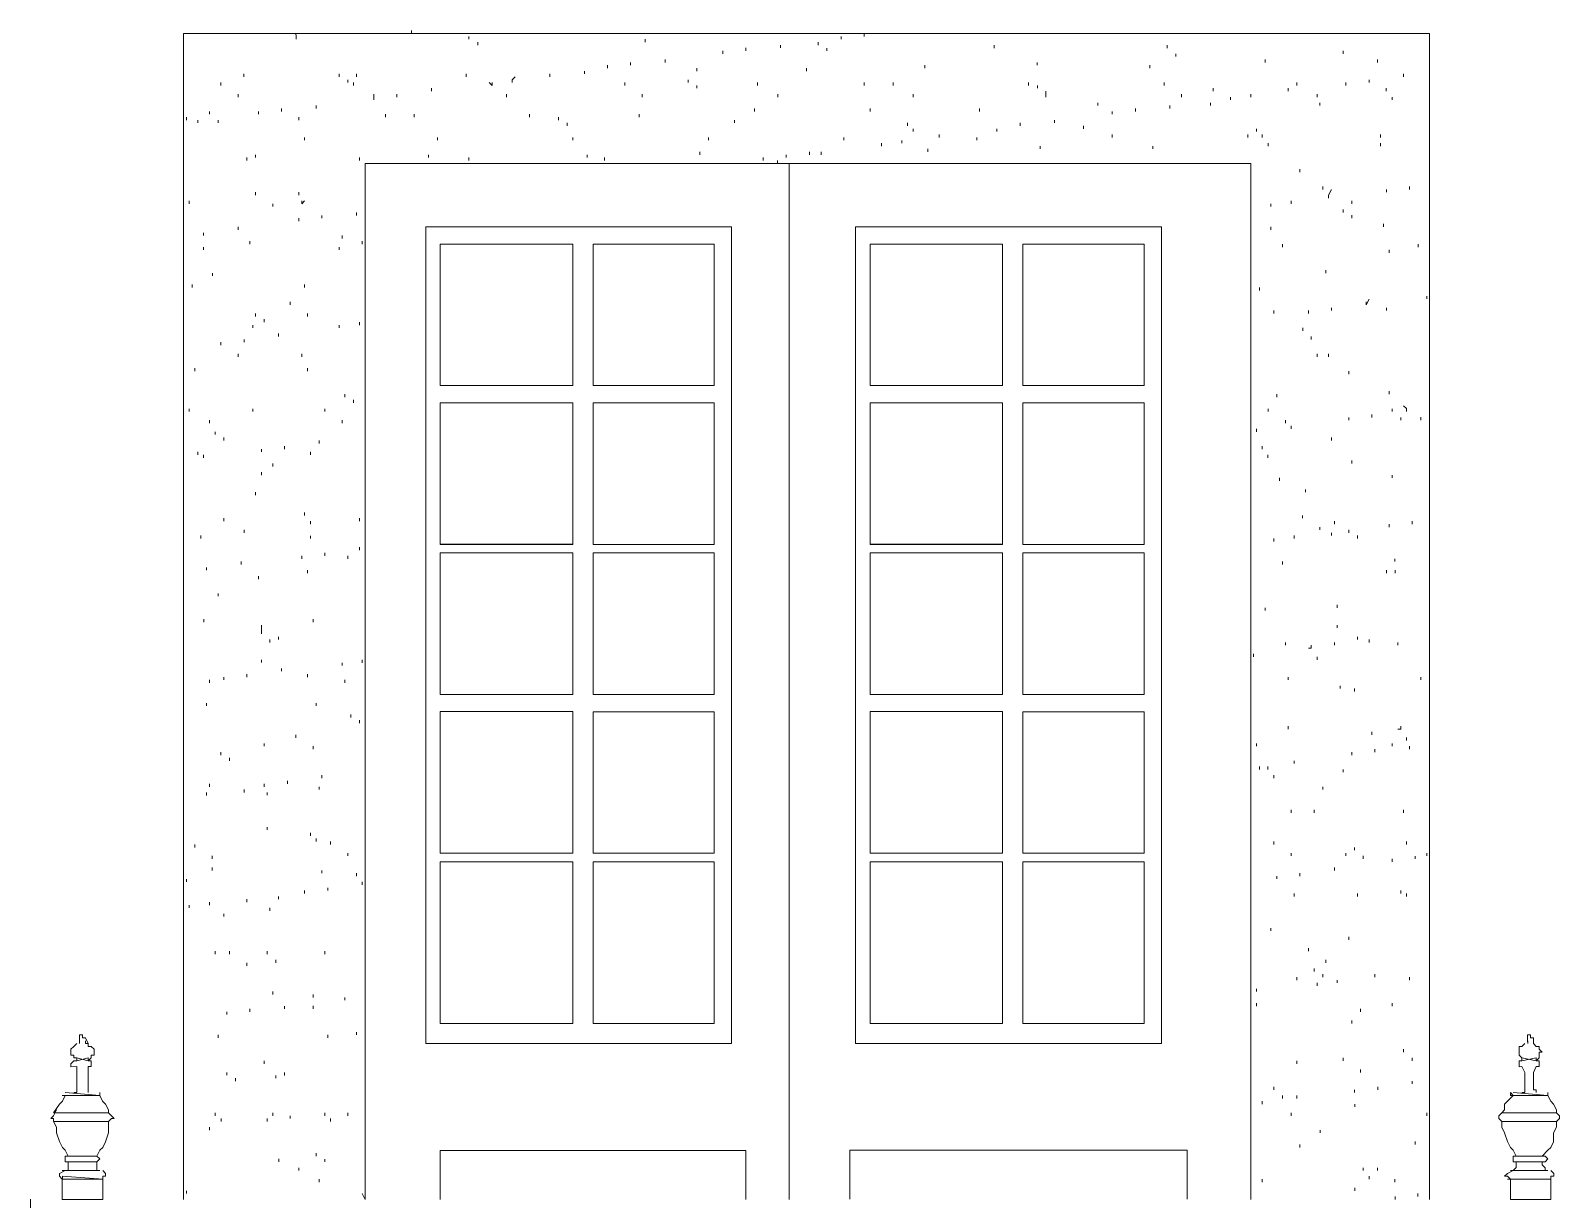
# Model space of a CAD drawing. Header units: millimetres. Extents: x -84511 to -57795, y -17083 to -534.
# Drawn here: x -67918 to -65902, y -7746 to -6206 of the extents above; entities that cross this region are included whole.
import ezdxf

# ---------------------------------------------------------------- set-up
doc = ezdxf.new("R2010")
doc.units = ezdxf.units.MM
doc.layers.add('A-POR-___-___-EXI', color=250, linetype='Continuous', lineweight=25)

msp = doc.modelspace()

# ---------------------------------------------------------------- linework, layer by layer
at = {"layer": 'A-POR-___-___-EXI', "color": 18, "lineweight": 9}
for p, q in [((-67416.3, -6209.4), (-67416.3, -6205.6)), ((-67340.3, -6217.1), (-67340.3, -6213.3)), ((-67328.8, -6224.7), (-67328.8, -6220.9)), ((-67108.2, -6220.9), (-67108.2, -6217.1)), ((-66975.1, -6232.3), (-66975.1, -6228.5)), ((-66929.4, -6228.5), (-66929.4, -6224.8)), ((-66880, -6224.7), (-66880, -6220.9)), ((-66868.5, -6232.3), (-66868.5, -6228.6)), ((-66849.5, -6217.1), (-66849.5, -6213.3)), ((-66819.2, -6213.3), (-66819.2, -6209.5)), ((-66647.9, -6228.6), (-66647.9, -6224.7)), ((-66419.7, -6228.6), (-66419.7, -6224.7)), ((-67127.2, -6251.3), (-67127.2, -6247.6)), ((-67081.6, -6247.6), (-67081.6, -6243.7)), ((-67005.5, -6236.1), (-67005.5, -6232.3)), ((-66590.9, -6251.3), (-66590.9, -6247.6)), ((-66408.4, -6239.9), (-66408.4, -6236.1)), ((-66290.4, -6247.6), (-66290.4, -6243.8)), ((-66187.6, -6236.1), (-66187.6, -6232.3)), ((-66142.1, -6247.6), (-66142.1, -6243.8)), ((-67637, -6266.5), (-67637, -6262.7)), ((-67511.4, -6266.5), (-67511.4, -6262.7)), ((-67488.6, -6266.5), (-67488.6, -6262.7)), ((-67344, -6266.5), (-67344, -6262.7)), ((-67233.7, -6266.6), (-67233.7, -6262.7)), ((-67188.1, -6262.7), (-67188.1, -6258.9)), ((-67157.6, -6255.1), (-67157.6, -6251.3)), ((-67039.7, -6258.9), (-67039.7, -6255.2)), ((-66895.2, -6258.9), (-66895.2, -6255.2)), ((-66739.2, -6255.1), (-66739.2, -6251.3)), ((-66442.6, -6255.1), (-66442.6, -6251.3)), ((-66107.8, -6266.6), (-66107.8, -6262.7)), ((-67667.4, -6278), (-67667.4, -6274.2)), ((-67644.6, -6293.2), (-67644.6, -6289.3)), ((-67500, -6274.2), (-67500, -6270.4)), ((-67492.4, -6278), (-67492.4, -6274.2)), ((-67435.3, -6293.2), (-67435.3, -6289.4)), ((-67389.7, -6285.5), (-67389.7, -6281.7)), ((-67290.8, -6293.2), (-67290.8, -6289.3)), ((-67134.8, -6278), (-67134.8, -6274.2)), ((-67112, -6293.2), (-67112, -6289.3)), ((-67051.1, -6274.2), (-67051.1, -6270.4)), ((-67039.8, -6281.7), (-67039.8, -6278)), ((-66959.9, -6278), (-66959.9, -6274.2)), ((-66933.2, -6293.2), (-66933.2, -6289.3)), ((-66819.1, -6278), (-66819.1, -6274.2)), ((-66781.1, -6278), (-66781.1, -6274.2)), ((-66754.4, -6293.2), (-66754.4, -6289.3)), ((-66602.3, -6278), (-66602.3, -6274.2)), ((-66590.8, -6281.7), (-66590.8, -6278)), ((-66423.5, -6278), (-66423.5, -6274.2)), ((-66400.7, -6293.2), (-66400.7, -6289.3)), ((-66358.9, -6285.5), (-66358.9, -6281.7)), ((-66309.4, -6293.2), (-66309.4, -6289.4)), ((-66260, -6285.5), (-66260, -6281.7)), ((-66248.5, -6278), (-66248.5, -6274.2)), ((-66221.9, -6293.2), (-66221.9, -6289.3)), ((-66183.9, -6277.9), (-66183.9, -6274.2)), ((-66153.5, -6274.2), (-66153.5, -6270.4)), ((-66130.7, -6285.5), (-66130.7, -6281.7)), ((-67587.5, -6312.2), (-67587.5, -6308.4)), ((-67541.8, -6308.4), (-67541.8, -6304.5)), ((-66963.6, -6312.2), (-66963.6, -6308.3)), ((-66811.5, -6312.2), (-66811.5, -6308.4)), ((-66667, -6312.2), (-66667, -6308.4)), ((-66511, -6304.5), (-66511, -6300.7)), ((-66461.6, -6312.2), (-66461.6, -6308.4)), ((-66416, -6308.4), (-66416, -6304.5)), ((-66362.7, -6304.5), (-66362.7, -6300.7)), ((-66336.1, -6297), (-66336.1, -6293.2)), ((-66218.2, -6304.5), (-66218.2, -6300.7)), ((-66123, -6297), (-66123, -6293.2)), ((-67713, -6323.6), (-67713, -6319.8)), ((-67697.8, -6327.3), (-67697.8, -6323.6)), ((-67682.6, -6316), (-67682.6, -6312.2)), ((-67671.2, -6327.4), (-67671.2, -6323.6)), ((-67617.9, -6316), (-67617.9, -6312.2)), ((-67564.7, -6323.6), (-67564.7, -6319.8)), ((-67450.5, -6319.8), (-67450.5, -6316)), ((-67412.6, -6319.8), (-67412.6, -6316)), ((-67260.4, -6319.8), (-67260.4, -6316)), ((-67222.3, -6323.6), (-67222.3, -6319.8)), ((-67210.9, -6331.3), (-67210.9, -6327.4)), ((-67115.8, -6319.8), (-67115.8, -6316)), ((-66990.3, -6327.4), (-66990.3, -6323.6)), ((-66762.1, -6331.3), (-66762.1, -6327.4)), ((-66613.7, -6331.2), (-66613.7, -6327.3)), ((-66568.1, -6327.3), (-66568.1, -6323.6)), ((-66492, -6316), (-66492, -6312.2)), ((-67557, -6350.2), (-67557, -6346.4)), ((-67382, -6350.2), (-67382, -6346.4)), ((-67203.3, -6350.2), (-67203.3, -6346.4)), ((-67024.6, -6350.2), (-67024.6, -6346.4)), ((-66845.8, -6350.2), (-66845.8, -6346.4)), ((-66769.7, -6354), (-66769.7, -6350.3)), ((-66754.5, -6338.8), (-66754.5, -6335)), ((-66720.3, -6346.5), (-66720.3, -6342.6)), ((-66670.8, -6350.2), (-66670.8, -6346.4)), ((-66644.2, -6338.8), (-66644.2, -6335)), ((-66530.1, -6335), (-66530.1, -6331.3)), ((-66492, -6346.4), (-66492, -6342.6)), ((-66313.3, -6346.4), (-66313.3, -6342.6)), ((-66301.8, -6338.8), (-66301.8, -6335)), ((-66294.2, -6346.4), (-66294.2, -6342.6)), ((-66138.3, -6346.4), (-66138.3, -6342.6)), ((-67621.8, -6373.1), (-67621.8, -6369.2)), ((-67393.5, -6373.1), (-67393.5, -6369.2)), ((-67184.3, -6373.1), (-67184.3, -6369.2)), ((-67036, -6369.2), (-67036, -6365.4)), ((-66921.9, -6373.1), (-66921.9, -6369.3)), ((-66891.4, -6369.3), (-66891.4, -6365.5)), ((-66876.1, -6369.3), (-66876.1, -6365.4)), ((-66796.4, -6357.8), (-66796.4, -6354)), ((-66735.4, -6365.5), (-66735.4, -6361.6)), ((-66587.1, -6361.6), (-66587.1, -6357.8)), ((-66438.7, -6361.6), (-66438.7, -6357.8)), ((-66286.6, -6357.8), (-66286.6, -6354)), ((-66138.3, -6357.8), (-66138.3, -6354)), ((-67633.1, -6376.9), (-67633.1, -6373.1)), ((-67484.8, -6376.9), (-67484.8, -6373.1)), ((-67340.3, -6376.9), (-67340.3, -6373.1)), ((-67161.5, -6376.9), (-67161.5, -6373.1)), ((-66952.2, -6376.9), (-66952.2, -6373.1)), ((-66933.3, -6380.7), (-66933.3, -6376.9)), ((-66244.7, -6392.1), (-66244.7, -6388.2)), ((-67709.2, -6433.9), (-67709.2, -6430.2)), ((-67621.7, -6422.5), (-67621.7, -6418.7)), ((-67564.7, -6422.5), (-67564.7, -6418.7)), ((-66256.2, -6433.9), (-66256.2, -6430.1)), ((-66214.3, -6414.9), (-66214.3, -6411.1)), ((-66176.3, -6434), (-66176.3, -6430.1)), ((-66130.6, -6418.7), (-66130.6, -6414.9)), ((-66100.2, -6414.9), (-66100.2, -6411.1)), ((-67598.9, -6437.7), (-67598.9, -6434)), ((-67534.2, -6452.9), (-67534.2, -6449.2)), ((-67488.6, -6449.2), (-67488.6, -6445.3)), ((-66282.8, -6437.7), (-66282.8, -6433.9)), ((-66187.6, -6445.3), (-66187.6, -6441.5)), ((-66176.3, -6453), (-66176.3, -6449.1)), ((-67644.6, -6468.2), (-67644.6, -6464.3)), ((-67564.7, -6456.7), (-67564.7, -6452.9)), ((-66282.8, -6468.2), (-66282.8, -6464.3)), ((-66134.4, -6464.3), (-66134.4, -6460.5)), ((-67690.2, -6475.8), (-67690.2, -6472)), ((-67690.2, -6494.8), (-67690.2, -6490.9)), ((-67629.3, -6487.1), (-67629.3, -6483.3)), ((-67511.4, -6494.8), (-67511.4, -6490.9)), ((-67507.6, -6479.6), (-67507.6, -6475.8)), ((-67481, -6487.1), (-67481, -6483.3)), ((-66267.6, -6490.9), (-66267.6, -6487.1)), ((-66088.8, -6490.9), (-66088.8, -6487.1)), ((-66126.9, -6498.6), (-66126.9, -6494.8)), ((-67678.7, -6529), (-67678.7, -6525.2)), ((-66210.5, -6525.3), (-66210.5, -6521.4)), ((-67705.4, -6544.2), (-67705.4, -6540.4)), ((-67557.1, -6544.2), (-67557.1, -6540.4)), ((-66298, -6548), (-66298, -6544.2)), ((-67576.1, -6567), (-67576.1, -6563.2)), ((-66202.9, -6574.7), (-66202.9, -6570.9)), ((-66077.4, -6559.4), (-66077.4, -6555.6)), ((-67621.8, -6582.3), (-67621.8, -6578.5)), ((-67610.3, -6589.8), (-67610.3, -6586)), ((-67553.3, -6582.3), (-67553.3, -6578.5)), ((-67484.8, -6593.7), (-67484.8, -6589.9)), ((-66309.4, -6578.5), (-66309.4, -6574.7)), ((-66309.4, -6589.9), (-66309.4, -6586)), ((-66279.1, -6578.4), (-66279.1, -6574.7)), ((-66233.4, -6578.4), (-66233.4, -6574.7)), ((-67625.5, -6597.5), (-67625.5, -6593.7)), ((-67591.3, -6608.8), (-67591.3, -6605)), ((-67511.4, -6597.5), (-67511.4, -6593.7)), ((-67477.2, -6597.5), (-67477.2, -6593.7)), ((-66240.9, -6601.3), (-66240.9, -6597.5)), ((-66229.6, -6612.6), (-66229.6, -6608.8)), ((-67667.4, -6620.3), (-67667.4, -6616.5)), ((-67644.6, -6635.6), (-67644.6, -6631.7)), ((-67636.9, -6616.5), (-67636.9, -6612.7)), ((-67560.9, -6635.5), (-67560.9, -6631.8)), ((-66221.9, -6635.6), (-66221.9, -6631.7)), ((-66206.7, -6635.5), (-66206.7, -6631.7)), ((-67701.6, -6654.6), (-67701.6, -6650.7)), ((-67553.2, -6654.6), (-67553.2, -6650.7)), ((-66180.1, -6658.3), (-66180.1, -6654.6)), ((-67503.8, -6688.7), (-67503.8, -6684.9)), ((-67492.4, -6696.4), (-67492.4, -6692.5)), ((-66275.2, -6688.8), (-66275.2, -6684.9)), ((-66126.9, -6684.9), (-66126.9, -6681.1)), ((-67709.2, -6707.8), (-67709.2, -6704)), ((-67625.5, -6707.8), (-67625.5, -6704)), ((-67530.4, -6707.8), (-67530.4, -6704)), ((-66286.6, -6707.8), (-66286.6, -6704)), ((-66149.6, -6715.4), (-66149.6, -6711.6)), ((-66123, -6707.8), (-66123, -6704)), ((-67682.5, -6723), (-67682.5, -6719.2)), ((-67507.6, -6723), (-67507.6, -6719.2)), ((-66301.8, -6734.4), (-66301.8, -6730.5)), ((-66263.8, -6723), (-66263.8, -6719.2)), ((-66256.2, -6730.5), (-66256.2, -6726.8)), ((-66180.1, -6719.2), (-66180.1, -6715.4)), ((-66111.7, -6719.2), (-66111.7, -6715.4)), ((-66085, -6719.2), (-66085, -6715.3)), ((-67674.9, -6738.2), (-67674.9, -6734.3)), ((-67663.6, -6745.8), (-67663.6, -6742)), ((-67583.6, -6757.2), (-67583.6, -6753.5)), ((-67538, -6749.7), (-67538, -6745.8)), ((-66294.2, -6757.3), (-66294.2, -6753.5)), ((-66203, -6745.8), (-66203, -6742)), ((-67697.8, -6764.8), (-67697.8, -6761)), ((-67690.2, -6768.6), (-67690.2, -6764.8)), ((-67614.1, -6761), (-67614.1, -6757.2)), ((-67549.4, -6764.8), (-67549.4, -6761)), ((-66286.7, -6768.6), (-66286.7, -6764.8)), ((-66176.3, -6776.3), (-66176.3, -6772.4)), ((-67614.1, -6791.4), (-67614.1, -6787.6)), ((-67598.9, -6780.1), (-67598.9, -6776.3)), ((-66123.1, -6795.3), (-66123.1, -6791.5)), ((-66271.4, -6799.1), (-66271.4, -6795.3)), ((-66237.2, -6814.2), (-66237.2, -6810.4)), ((-67621.7, -6818.1), (-67621.7, -6814.2)), ((-67663.5, -6852.3), (-67663.5, -6848.5)), ((-67557, -6844.7), (-67557, -6840.9)), ((-67549.4, -6856.2), (-67549.4, -6852.3)), ((-67484.8, -6852.3), (-67484.8, -6848.5)), ((-66241, -6848.5), (-66241, -6844.7)), ((-66199.2, -6856.1), (-66199.2, -6852.4)), ((-66096.4, -6856.1), (-66096.4, -6852.3)), ((-67693.9, -6875.2), (-67693.9, -6871.3)), ((-67636.9, -6867.5), (-67636.9, -6863.7)), ((-67549.4, -6875.2), (-67549.4, -6871.4)), ((-66252.4, -6875.1), (-66252.4, -6871.3)), ((-66218.2, -6863.7), (-66218.2, -6860)), ((-66202.9, -6871.3), (-66202.9, -6867.5)), ((-66180.1, -6867.5), (-66180.1, -6863.7)), ((-66168.7, -6875.2), (-66168.7, -6871.3)), ((-66126.8, -6860), (-66126.8, -6856.1)), ((-67530.4, -6898), (-67530.4, -6894.2)), ((-67484.8, -6890.3), (-67484.8, -6886.5)), ((-66279, -6879), (-66279, -6875.1)), ((-67686.3, -6917), (-67686.3, -6913.2)), ((-67640.7, -6909.3), (-67640.7, -6905.5)), ((-67560.8, -6901.8), (-67560.8, -6898)), ((-67500, -6901.8), (-67500, -6898)), ((-66267.6, -6909.3), (-66267.6, -6905.5)), ((-66119.3, -6905.5), (-66119.3, -6901.8)), ((-67617.9, -6928.5), (-67617.9, -6924.6)), ((-67553.3, -6920.8), (-67553.3, -6916.9)), ((-66309.4, -6920.8), (-66309.4, -6916.9)), ((-66130.6, -6920.8), (-66130.6, -6916.9)), ((-66119.2, -6920.8), (-66119.2, -6917)), ((-67671.2, -6951.2), (-67671.2, -6947.4)), ((-66290.4, -6970.2), (-66290.4, -6966.4)), ((-66195.3, -6966.4), (-66195.3, -6962.6)), ((-67690.1, -6985.4), (-67690.1, -6981.6)), ((-67545.6, -6985.4), (-67545.6, -6981.6)), ((-66195.4, -6993), (-66195.4, -6989.2)), ((-67602.7, -7012), (-67602.7, -7008.3)), ((-67591.3, -7008.3), (-67591.3, -7004.5)), ((-66263.8, -7015.9), (-66263.8, -7012.1)), ((-66199.1, -7015.9), (-66199.1, -7012.1)), ((-66168.7, -7008.3), (-66168.7, -7004.5)), ((-66153.5, -7012.1), (-66153.5, -7008.3)), ((-66115.4, -7015.9), (-66115.4, -7012.1)), ((-66073.6, -7000.7), (-66073.6, -6996.8)), ((-67614.1, -7038.7), (-67614.1, -7034.9)), ((-67481, -7038.8), (-67481, -7034.9)), ((-66305.6, -7031.1), (-66305.6, -7027.3)), ((-66221.9, -7035), (-66221.9, -7031.1)), ((-67633.1, -7057.7), (-67633.1, -7053.9)), ((-67587.5, -7050.1), (-67587.5, -7046.3)), ((-67553.2, -7057.8), (-67553.2, -7053.9)), ((-67507.6, -7042.6), (-67507.6, -7038.8)), ((-67682.5, -7065.3), (-67682.5, -7061.6)), ((-67663.6, -7061.6), (-67663.6, -7057.7)), ((-67503.9, -7065.3), (-67503.9, -7061.6)), ((-66260, -7061.6), (-66260, -7057.8)), ((-66191.5, -7073), (-66191.5, -7069.1)), ((-66172.5, -7076.8), (-66172.5, -7072.9)), ((-66085, -7061.6), (-66085, -7057.8)), ((-67686.4, -7095.8), (-67686.4, -7092)), ((-67541.8, -7095.8), (-67541.8, -7092)), ((-67496.1, -7111), (-67496.1, -7107.2)), ((-67484.8, -7118.6), (-67484.8, -7114.7)), ((-67568.5, -7137.7), (-67568.5, -7133.8)), ((-66260, -7126.2), (-66260, -7122.4)), ((-66149.6, -7133.8), (-66149.6, -7130)), ((-67667.4, -7160.5), (-67667.4, -7156.7)), ((-67610.4, -7149), (-67610.4, -7145.2)), ((-67545.7, -7152.8), (-67545.7, -7149)), ((-66301.8, -7149), (-66301.8, -7145.2)), ((-66176.3, -7160.5), (-66176.3, -7156.6)), ((-66145.8, -7156.6), (-66145.8, -7152.8)), ((-66123, -7149), (-66123, -7145.2)), ((-66104.1, -7141.4), (-66104.1, -7137.5)), ((-66100.2, -7152.8), (-66100.2, -7149)), ((-67655.9, -7168), (-67655.9, -7164.2)), ((-66298, -7179.4), (-66298, -7175.6)), ((-66286.7, -7179.5), (-66286.7, -7175.6)), ((-66252.4, -7171.8), (-66252.4, -7168.1)), ((-67579.8, -7198.4), (-67579.8, -7194.6)), ((-67534.2, -7190.9), (-67534.2, -7187.1)), ((-66279, -7190.8), (-66279, -7187.1)), ((-66187.7, -7183.2), (-66187.7, -7179.5)), ((-67686.4, -7213.7), (-67686.4, -7209.9)), ((-67682.6, -7202.3), (-67682.6, -7198.5)), ((-67636.9, -7209.9), (-67636.9, -7206.1)), ((-67610.3, -7202.3), (-67610.3, -7198.4)), ((-67606.5, -7213.6), (-67606.5, -7209.9)), ((-67538, -7206), (-67538, -7202.3)), ((-66214.4, -7206.1), (-66214.4, -7202.3)), ((-66256.1, -7236.5), (-66256.1, -7232.6)), ((-66225.7, -7236.6), (-66225.7, -7232.7)), ((-66107.8, -7236.5), (-66107.8, -7232.7)), ((-67606.5, -7259.3), (-67606.5, -7255.5)), ((-67549.4, -7266.9), (-67549.4, -7263.1)), ((-67541.9, -7274.5), (-67541.9, -7270.7)), ((-67522.9, -7278.3), (-67522.9, -7274.5)), ((-66279, -7278.3), (-66279, -7274.5)), ((-66104, -7278.3), (-66104, -7274.5)), ((-67701.6, -7282.2), (-67701.6, -7278.3)), ((-67678.8, -7297.3), (-67678.8, -7293.5)), ((-67500, -7293.5), (-67500, -7289.7)), ((-66256.2, -7293.5), (-66256.2, -7289.7)), ((-66183.9, -7293.5), (-66183.9, -7289.7)), ((-66172.5, -7286), (-66172.5, -7282.2)), ((-66161.1, -7297.3), (-66161.1, -7293.5)), ((-66123, -7301.1), (-66123, -7297.3)), ((-66092.6, -7297.3), (-66092.6, -7293.6)), ((-66077.4, -7293.5), (-66077.4, -7289.7)), ((-67678.8, -7312.5), (-67678.8, -7308.7)), ((-67534.3, -7316.4), (-67534.3, -7312.5)), ((-67488.6, -7320.2), (-67488.6, -7316.3)), ((-66244.7, -7320.1), (-66244.7, -7316.4)), ((-66199.1, -7312.6), (-66199.1, -7308.8)), ((-67713, -7327.7), (-67713, -7324)), ((-67526.6, -7339.2), (-67526.6, -7335.4)), ((-67481, -7331.6), (-67481, -7327.8)), ((-66275.2, -7323.9), (-66275.2, -7320.1)), ((-67709.2, -7362.1), (-67709.2, -7358.2)), ((-67682.6, -7358.2), (-67682.6, -7354.4)), ((-67633.1, -7354.4), (-67633.1, -7350.6)), ((-67591.3, -7350.6), (-67591.3, -7346.8)), ((-67557, -7343.1), (-67557, -7339.2)), ((-66252.3, -7346.8), (-66252.3, -7342.9)), ((-66168.7, -7346.8), (-66168.7, -7343)), ((-66111.7, -7343), (-66111.7, -7339.1)), ((-66104, -7346.8), (-66104, -7342.9)), ((-67663.5, -7373.5), (-67663.5, -7369.7)), ((-67602.7, -7365.8), (-67602.7, -7362)), ((-66282.8, -7392.4), (-66282.8, -7388.6)), ((-66233.4, -7419), (-66233.4, -7415.2)), ((-66180.1, -7403.9), (-66180.1, -7400)), ((-67675, -7422.9), (-67675, -7419.1)), ((-67655.9, -7422.9), (-67655.9, -7419)), ((-67633.1, -7438.2), (-67633.1, -7434.3)), ((-67606.5, -7422.9), (-67606.5, -7419.1)), ((-67595.1, -7434.3), (-67595.1, -7430.4)), ((-67530.5, -7422.9), (-67530.5, -7419.1)), ((-67477.2, -7422.9), (-67477.2, -7419)), ((-66210.5, -7434.3), (-66210.5, -7430.5)), ((-66248.5, -7457.1), (-66248.5, -7453.3)), ((-66225.7, -7445.7), (-66225.7, -7441.9)), ((-66214.3, -7453.3), (-66214.3, -7449.5)), ((-66195.3, -7460.9), (-66195.3, -7457.1)), ((-66145.8, -7453.3), (-66145.8, -7449.5)), ((-66100.2, -7457.1), (-66100.2, -7453.3)), ((-67598.9, -7476.2), (-67598.9, -7472.3)), ((-67545.6, -7479.9), (-67545.6, -7476.2)), ((-66301.8, -7472.3), (-66301.8, -7468.6)), ((-66221.9, -7464.8), (-66221.9, -7460.9)), ((-67659.7, -7502.7), (-67659.7, -7498.9)), ((-67629.3, -7498.9), (-67629.3, -7495.1)), ((-67583.7, -7495.1), (-67583.7, -7491.4)), ((-67545.7, -7495.1), (-67545.7, -7491.3)), ((-67503.8, -7483.7), (-67503.8, -7479.9)), ((-66301.8, -7491.4), (-66301.8, -7487.6)), ((-66164.8, -7498.9), (-66164.8, -7495.1)), ((-66123, -7491.4), (-66123, -7487.6)), ((-66176.3, -7514.2), (-66176.3, -7510.4)), ((-67671.1, -7533.1), (-67671.1, -7529.4)), ((-67526.6, -7533.1), (-67526.6, -7529.4)), ((-67488.5, -7529.3), (-67488.5, -7525.6)), ((-67477.2, -7540.8), (-67477.2, -7537)), ((-65936.7, -7537), (-65936.7, -7540.8)), ((-67857.6, -7563.6), (-67857.6, -7559.8)), ((-66187.7, -7563.7), (-66187.7, -7559.8)), ((-66107.9, -7552.2), (-66107.9, -7548.4)), ((-65951.9, -7563.6), (-65951.9, -7559.8)), ((-67659.8, -7582.6), (-67659.8, -7578.8)), ((-67610.3, -7567.4), (-67610.3, -7563.7)), ((-67583.6, -7582.7), (-67583.6, -7578.8)), ((-66248.5, -7567.4), (-66248.5, -7563.7)), ((-66164.9, -7578.8), (-66164.9, -7575)), ((-67648.3, -7590.2), (-67648.3, -7586.4)), ((-67595.1, -7586.4), (-67595.1, -7582.7)), ((-66279, -7601.7), (-66279, -7597.8)), ((-66142, -7601.6), (-66142, -7597.8)), ((-66096.4, -7594.1), (-66096.4, -7590.3)), ((-66294.2, -7620.7), (-66294.2, -7616.9)), ((-66267.5, -7613.1), (-66267.5, -7609.3)), ((-66248.5, -7613.1), (-66248.5, -7609.3)), ((-66172.5, -7605.4), (-66172.5, -7601.6)), ((-67675, -7635.9), (-67675, -7632.1)), ((-67667.3, -7643.5), (-67667.3, -7639.7)), ((-67606.5, -7643.5), (-67606.5, -7639.7)), ((-67598.9, -7635.9), (-67598.9, -7632)), ((-67576, -7639.7), (-67576, -7635.9)), ((-67530.4, -7635.9), (-67530.4, -7632.1)), ((-67522.8, -7643.5), (-67522.8, -7639.7)), ((-67500, -7635.9), (-67500, -7632.1)), ((-66256.2, -7635.9), (-66256.2, -7632.1)), ((-66172.4, -7624.4), (-66172.4, -7620.6)), ((-66077.4, -7635.9), (-66077.4, -7632.1)), ((-67682.6, -7654.9), (-67682.6, -7651.1)), ((-66218.1, -7658.7), (-66218.1, -7654.9)), ((-66244.8, -7677.7), (-66244.8, -7673.9)), ((-66092.7, -7673.9), (-66092.7, -7670.1)), ((-67591.2, -7696.8), (-67591.2, -7692.9)), ((-67541.8, -7689.1), (-67541.8, -7685.3)), ((-67530.5, -7696.8), (-67530.5, -7693)), ((-67564.7, -7708.2), (-67564.7, -7704.4)), ((-67538, -7723.4), (-67538, -7719.5)), ((-66294.3, -7723.3), (-66294.3, -7719.5)), ((-66161.1, -7708.2), (-66161.1, -7704.4)), ((-66153.5, -7719.5), (-66153.5, -7715.7)), ((-66142.1, -7708.2), (-66142.1, -7704.4)), ((-66119.3, -7723.3), (-66119.3, -7719.5)), ((-67713, -7738.6), (-67713, -7734.8)), ((-66172.4, -7734.8), (-66172.4, -7731)), ((-66088.9, -7742.4), (-66088.9, -7738.6)), ((-66119.2, -7746.3), (-66119.2, -7742.4))]:
    msp.add_line(p, q, dxfattribs=at)
at = {"layer": 'A-POR-___-___-EXI', "color": 18, "lineweight": 9, "flags": 128}
for points in [[(-66073.6, -7746.2), (-66073.6, -6209.5), (-67716.8, -6209.5), (-66073.6, -6209.5), (-66073.6, -7746.2)], [(-67568.4, -6217.1), (-67568.4, -6213.3), (-67568.5, -6209.4)], [(-67283.2, -6274.2), (-67283.2, -6270.4), (-67279.4, -6266.5)], [(-67465.8, -6289.3), (-67465.8, -6297), (-67465.8, -6293.2)], [(-67313.6, -6274.2), (-67309.8, -6277.9), (-67309.8, -6274.2)], [(-66579.5, -6293.2), (-66579.5, -6289.3), (-66579.5, -6285.5)], [(-67477.2, -7746.2), (-67477.2, -6380.7), (-67477.2, -7746.2), (-67481, -7738.6)], [(-66309.5, -7746.2), (-66309.5, -6380.7), (-67477.2, -6380.7), (-66309.4, -6380.7), (-66309.4, -7746.2)], [(-67557, -6430.2), (-67560.9, -6433.9), (-67560.9, -6430.2)], [(-66206.7, -6426.4), (-66206.7, -6422.5), (-66202.9, -6414.9)], [(-67176.7, -6673.6), (-67016.9, -6673.6), (-67016.9, -6487.2), (-67176.7, -6487.2), (-67016.9, -6487.2), (-67016.9, -6673.6), (-67176.7, -6673.6), (-67176.7, -6487.1), (-67176.7, -6673.6)], [(-66636.6, -6673.6), (-66636.6, -6487.1), (-66811.5, -6487.1), (-66811.5, -6673.5), (-66636.6, -6673.5), (-66811.5, -6673.5), (-66811.5, -6487.1), (-66636.6, -6487.1), (-66636.6, -6673.6)], [(-66153.5, -6559.5), (-66157.3, -6567), (-66157.3, -6563.2)], [(-66130.6, -6574.7), (-66130.6, -6574.7), (-66130.6, -6570.9)], [(-67203.3, -6882.7), (-67378.3, -6882.7), (-67378.3, -6696.3), (-67203.3, -6696.3), (-67203.3, -6882.8), (-67378.3, -6882.8), (-67378.3, -6696.3), (-67203.3, -6696.3), (-67203.3, -6882.8)], [(-66636.6, -6696.4), (-66636.6, -6882.8), (-66811.5, -6882.8), (-66811.5, -6696.3), (-66636.6, -6696.3), (-66636.6, -6882.7), (-66811.5, -6882.7), (-66811.5, -6696.3), (-66636.6, -6696.3)], [(-66609.9, -6882.7), (-66609.9, -6696.4), (-66609.9, -6882.8), (-66450.1, -6882.8), (-66450.1, -6696.4), (-66609.9, -6696.4), (-66450.1, -6696.4), (-66450.1, -6882.8), (-66609.9, -6882.8)], [(-66104, -6707.7), (-66104, -6703.9), (-66107.8, -6700.2)], [(-67176.7, -7080.5), (-67176.7, -6894.2), (-67176.7, -7080.6), (-67016.9, -7080.6), (-67016.9, -6894.2), (-67176.7, -6894.2), (-67016.9, -6894.2), (-67016.9, -7080.6), (-67176.7, -7080.6)], [(-67614.1, -7000.7), (-67614.1, -6993), (-67614.1, -6989.2)], [(-66233.4, -7019.7), (-66229.6, -7019.6), (-66229.6, -7015.9)], [(-67203.2, -7103.4), (-67203.2, -7289.8), (-67203.2, -7103.3), (-67378.3, -7103.3), (-67378.3, -7289.7), (-67203.3, -7289.7), (-67378.3, -7289.7), (-67378.3, -7103.3), (-67203.3, -7103.3)], [(-66636.6, -7289.7), (-66811.5, -7289.7), (-66811.5, -7103.3), (-66636.6, -7103.3), (-66636.6, -7289.7), (-66811.5, -7289.7), (-66811.5, -7103.3), (-66636.6, -7103.3), (-66636.6, -7289.8)], [(-66115.4, -7126.2), (-66111.6, -7126.2), (-66111.6, -7122.4)], [(-67203.3, -7301.2), (-67203.3, -7514.2), (-67203.3, -7301.1), (-67378.3, -7301.1), (-67378.3, -7514.2), (-67203.3, -7514.2), (-67378.3, -7514.2), (-67378.3, -7301.1), (-67203.3, -7301.1)], [(-66636.6, -7514.2), (-66811.5, -7514.2), (-66811.5, -7301.1), (-66636.6, -7301.1), (-66636.6, -7514.2), (-66811.5, -7514.2), (-66811.5, -7301.1), (-66636.6, -7301.1), (-66636.6, -7514.2)], [(-67842.3, -7605.5), (-67842.3, -7601.6), (-67842.3, -7578.9), (-67842.4, -7571.2), (-67838.5, -7571.2), (-67838.5, -7563.6), (-67842.4, -7563.6), (-67838.5, -7559.8), (-67838.5, -7556), (-67834.7, -7556), (-67834.7, -7548.3), (-67838.5, -7544.7), (-67842.3, -7544.7), (-67842.3, -7540.8), (-67846.1, -7533.2), (-67850, -7533.2), (-67850, -7529.3), (-67853.8, -7529.3), (-67853.8, -7537), (-67853.7, -7540.8), (-67853.7, -7537)], [(-67846.1, -7537), (-67846.1, -7540.8), (-67842.3, -7540.8)], [(-65932.9, -7605.5), (-65932.9, -7601.6), (-65936.7, -7601.6), (-65936.7, -7578.9), (-65932.9, -7571.2), (-65929.1, -7571.2), (-65929.1, -7563.6), (-65932.9, -7563.6), (-65929, -7559.8), (-65929, -7552.2), (-65925.2, -7552.2), (-65929, -7548.3), (-65929, -7544.7), (-65932.9, -7544.7), (-65936.7, -7540.8), (-65936.7, -7533.2), (-65940.5, -7533.2), (-65940.5, -7529.3), (-65944.3, -7529.3), (-65944.3, -7537), (-65944.2, -7540.8), (-65944.2, -7537)], [(-67857.6, -7540.8), (-67861.4, -7544.6), (-67865.2, -7548.4), (-67865.2, -7555.9), (-67861.4, -7555.9), (-67861.4, -7559.8), (-67857.6, -7559.8), (-67842.4, -7563.6), (-67842.4, -7559.8), (-67857.6, -7563.6), (-67861.4, -7563.6), (-67865.2, -7567.4), (-67865.2, -7571.3), (-67857.6, -7571.2), (-67857.6, -7578.8), (-67857.6, -7601.6), (-67857.5, -7605.5), (-67861.4, -7605.5)], [(-66096.4, -7559.9), (-66096.5, -7563.7), (-66096.5, -7559.8)], [(-65948.1, -7540.8), (-65951.9, -7544.6), (-65955.7, -7544.6), (-65955.7, -7555.9), (-65951.9, -7559.8), (-65932.9, -7563.6), (-65932.9, -7559.8), (-65951.9, -7563.6), (-65955.7, -7563.6), (-65955.7, -7571.3), (-65951.9, -7571.2), (-65948.1, -7578.8), (-65948.1, -7601.6), (-65948.1, -7605.5), (-65951.9, -7605.5)], [(-67872.7, -7605.5), (-67827.1, -7609.3), (-67872.8, -7609.3), (-67876.6, -7609.3), (-67872.8, -7609.3), (-67876.5, -7616.9), (-67880.3, -7620.6), (-67888, -7632.1), (-67884.2, -7628.3), (-67888, -7635.9), (-67891.8, -7639.7), (-67888, -7639.7), (-67888, -7643.5), (-67815.7, -7643.5)], [(-67888, -7632.1), (-67815.7, -7632.1), (-67815.7, -7628.3), (-67819.5, -7620.6), (-67823.4, -7616.9), (-67827.2, -7609.3), (-67827.1, -7605.4)], [(-65906.2, -7643.6), (-65978.5, -7643.6), (-65982.3, -7639.7), (-65982.3, -7635.9), (-65978.5, -7632.1), (-65974.7, -7628.3), (-65974.7, -7620.6), (-65970.9, -7616.9), (-65963.3, -7609.3), (-65967.1, -7605.5), (-65967.1, -7609.3), (-65963.3, -7609.3), (-65917.7, -7609.3), (-65963.3, -7605.5)], [(-65906.2, -7632.1), (-65906.2, -7628.3), (-65910.1, -7620.6), (-65913.9, -7616.9), (-65917.7, -7609.3), (-65917.6, -7605.4)], [(-67830.9, -7689.1), (-67827.1, -7681.5), (-67823.3, -7677.7), (-67819.5, -7670.2), (-67815.8, -7658.7), (-67815.8, -7643.5), (-67811.9, -7639.7), (-67808.1, -7639.7), (-67811.9, -7635.9), (-67815.7, -7632)], [(-65925.2, -7689.1), (-65917.6, -7681.5), (-65913.8, -7677.7), (-65910.1, -7670.2), (-65910.1, -7658.7), (-65906.3, -7651.2), (-65906.3, -7643.5), (-65902.4, -7639.7), (-65902.4, -7635.9), (-65906.2, -7632), (-65978.6, -7632)], [(-67888, -7643.5), (-67884.2, -7651.1), (-67884.2, -7658.7), (-67880.3, -7670.1), (-67876.5, -7677.8), (-67872.8, -7681.5), (-67869, -7689.1), (-67872.8, -7689.1), (-67872.8, -7696.8), (-67869, -7696.8), (-67830.9, -7696.7)], [(-65978.5, -7643.5), (-65978.5, -7651.1), (-65974.7, -7658.7), (-65970.9, -7670.1), (-65967, -7677.8), (-65963.3, -7681.5), (-65959.5, -7689.1), (-65963.3, -7689.1), (-65963.3, -7696.8), (-65959.5, -7696.8), (-65925.3, -7696.7)], [(-67823.3, -7708.1), (-67819.5, -7711.9), (-67819.5, -7715.7), (-67823.3, -7715.8), (-67823.3, -7719.6), (-67823.3, -7746.2), (-67876.6, -7746.2), (-67876.6, -7719.6), (-67880.4, -7715.8), (-67880.4, -7712), (-67872.8, -7708.2), (-67868.9, -7708.2), (-67868.9, -7696.7)], [(-67868.9, -7689.2), (-67830.9, -7689.1), (-67827.1, -7692.9), (-67830.9, -7696.8), (-67830.9, -7708.2), (-67827.1, -7708.2), (-67876.6, -7708.2)], [(-66975.1, -7746.2), (-66975.1, -7681.6), (-67378.3, -7681.6), (-67378.3, -7746.2), (-67378.3, -7681.6), (-66975.1, -7681.6), (-66975.1, -7746.2)], [(-66838.1, -7681.5), (-66393.1, -7681.5), (-66838.1, -7681.5), (-66838.1, -7746.1), (-66838.1, -7681.5)], [(-65913.8, -7708.1), (-65910, -7711.9), (-65910, -7715.7), (-65913.8, -7715.8), (-65913.8, -7719.6), (-65913.8, -7746.2), (-65967.1, -7746.2), (-65967.1, -7719.6), (-65970.9, -7715.8), (-65974.7, -7715.8), (-65970.9, -7712), (-65963.3, -7708.2), (-65959.5, -7704.3), (-65959.5, -7696.7)], [(-65959.5, -7689.2), (-65925.2, -7689.1), (-65921.4, -7689.1), (-65917.6, -7692.9), (-65921.4, -7696.8), (-65925.2, -7696.8), (-65925.2, -7700.6), (-65921.4, -7704.4), (-65921.4, -7708.2), (-65917.6, -7708.2), (-65967.1, -7708.2)], [(-67876.5, -7719.6), (-67876.5, -7715.8), (-67823.3, -7719.6), (-67876.6, -7719.6)], [(-65967.1, -7719.6), (-65970.9, -7719.6), (-65913.8, -7719.6), (-65967.1, -7719.6)]]:
    msp.add_lwpolyline(points, dxfattribs=at)
for points in [[(-67716.8, -7746.2), (-67716.8, -6209.5)], [(-66918, -7746.2), (-66918, -6380.7)], [(-66994.1, -7540.8), (-67397.3, -7540.8), (-67397.3, -6464.4), (-66994.1, -6464.4), (-66994.1, -7540.8), (-66994.1, -6464.4), (-67397.3, -6464.4), (-67397.3, -7540.8)], [(-66427.3, -7540.8), (-66427.3, -6464.4), (-66830.5, -6464.4), (-66830.5, -7540.8), (-66427.3, -7540.8), (-66427.3, -6464.4), (-66830.5, -6464.4), (-66830.5, -7540.8)], [(-67203.3, -6487.1), (-67378.3, -6487.1), (-67378.3, -6673.5), (-67203.3, -6673.5), (-67203.3, -6487.1), (-67203.3, -6673.6), (-67378.3, -6673.6), (-67378.3, -6487.1)], [(-66609.9, -6673.6), (-66609.9, -6487.2), (-66609.9, -6673.6), (-66450.1, -6673.6), (-66450.1, -6487.2), (-66609.9, -6487.2), (-66450.1, -6487.2), (-66450.1, -6673.6)], [(-67176.7, -6882.8), (-67176.7, -6696.4), (-67176.7, -6882.8), (-67016.9, -6882.8), (-67016.9, -6696.4), (-67176.7, -6696.4), (-67016.9, -6696.4), (-67016.9, -6882.8)], [(-67203.3, -7080.5), (-67203.3, -6894.1), (-67378.3, -6894.1), (-67378.3, -7080.5), (-67203.3, -7080.5), (-67203.3, -6894.1), (-67378.3, -6894.1), (-67378.3, -7080.5)], [(-66636.6, -7080.5), (-66636.6, -6894.1), (-66811.5, -6894.1), (-66811.5, -7080.5), (-66636.6, -7080.5), (-66636.6, -6894.1), (-66811.5, -6894.1), (-66811.5, -7080.5)], [(-66609.9, -7080.6), (-66609.9, -6894.2), (-66450.1, -6894.2), (-66450.1, -7080.6), (-66609.9, -7080.6), (-66609.9, -6894.2), (-66450.1, -6894.2), (-66450.1, -7080.6)], [(-67176.7, -7289.8), (-67176.7, -7103.4), (-67176.7, -7289.8), (-67016.9, -7289.8), (-67016.9, -7103.4), (-67176.7, -7103.4), (-67016.9, -7103.4), (-67016.9, -7289.8)], [(-66609.9, -7289.8), (-66609.9, -7103.4), (-66609.9, -7289.8), (-66450.1, -7289.8), (-66450.1, -7103.4), (-66609.9, -7103.4), (-66450.1, -7103.4), (-66450.1, -7289.8)], [(-67176.7, -7514.2), (-67016.9, -7514.2), (-67016.9, -7301.1), (-67176.7, -7301.1), (-67016.9, -7301.1), (-67016.9, -7514.2), (-67176.7, -7514.2), (-67176.7, -7301.2)], [(-66450.1, -7301.2), (-66610, -7301.2), (-66610, -7514.2), (-66450.2, -7514.2), (-66450.2, -7301.2), (-66450.2, -7514.2), (-66610, -7514.2), (-66610, -7301.2)], [(-66393.1, -7681.5), (-66393.1, -7746.1)], [(-67918.4, -7746.1), (-67918.4, -7780.4)]]:
    msp.add_lwpolyline(points, close=True, dxfattribs=at)

doc.saveas('drawing.dxf')
